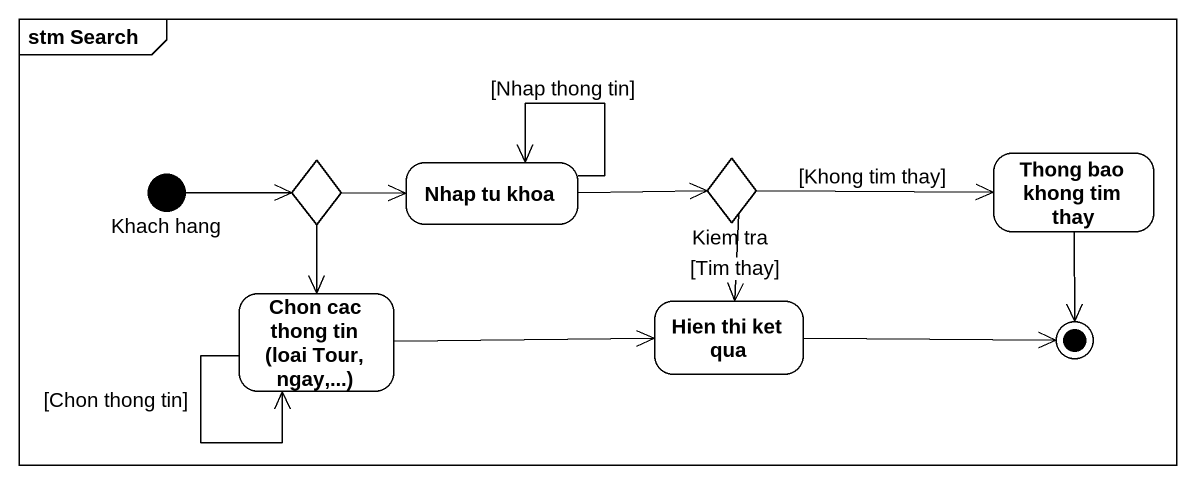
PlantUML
@startuml
mainframe stm Search
hide empty description
state "Khach hang" as Khach_hang <<start>>
state choice1 <<choice>>
state "Nhap tu khoa" as Nhap_tu_khoa
state "Kiem tra" as Kiem_tra <<choice>>
state "Thong bao khong tim thay" as Thong_bao_khong_tim_thay
state "Chon cac thong tin (loai Tour, ngay,...)" as Chon_cac_thong_tin_loai
state "Hien thi ket qua" as Hien_thi_ket_qua
Khach_hang -right-> choice1
choice1 -right-> Nhap_tu_khoa
choice1 --> Chon_cac_thong_tin_loai
Nhap_tu_khoa --> Nhap_tu_khoa : [Nhap thong tin]
Nhap_tu_khoa -right-> Kiem_tra
Kiem_tra -right-> Thong_bao_khong_tim_thay : [Khong tim thay]
Kiem_tra --> Hien_thi_ket_qua : [Tim thay]
Chon_cac_thong_tin_loai --> Chon_cac_thong_tin_loai : [Chon thong tin]
Chon_cac_thong_tin_loai -right-> Hien_thi_ket_qua
Thong_bao_khong_tim_thay --> [*]
Hien_thi_ket_qua -right-> [*]
@enduml
